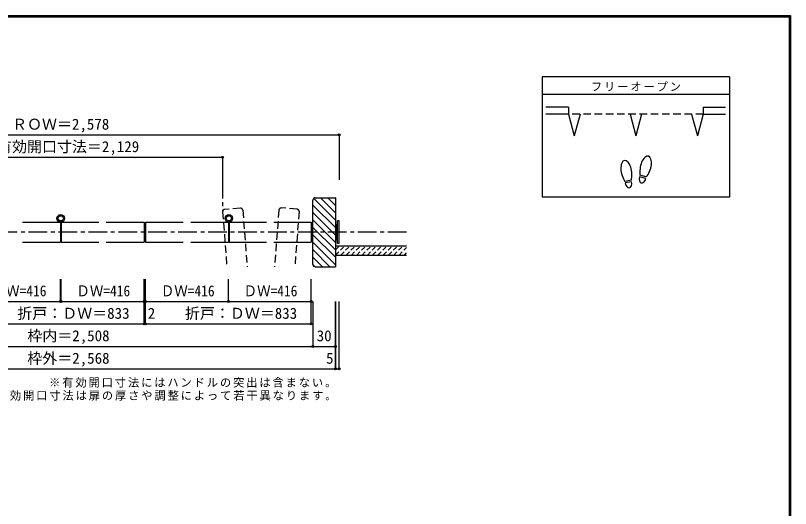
# Model space of a CAD drawing. Units: millimetres at full size, sheet at 1:5; details may follow other scales. Extents: x -973 to 977, y -718 to 696.
# Drawn here: x -59 to 977, y 38 to 696 of the extents above; entities that cross this region are included whole.
import ezdxf
from ezdxf.enums import TextEntityAlignment as Align

# ---------------------------------------------------------------- set-up
doc = ezdxf.new("R2010")
doc.units = ezdxf.units.MM
doc.header["$LTSCALE"] = 5
doc.header["$PDMODE"] = 32
doc.header["$PDSIZE"] = 2.5
for name, pattern in [('CHAIN1', [8, 5, -1, 1, -1]), ('DASHED1', [1.8, 1.2, -0.6]), ('DASHED2', [3, 2, -1])]:
    doc.linetypes.add(name, pattern=pattern)
for name, color, linetype in [('0-1_通り芯', 4, 'CHAIN1'), ('0-3_仕上げ', 2, 'Continuous'), ('0-4_枠', 3, 'Continuous'), ('0-6_扉', 6, 'Continuous'), ('0-7_金物', 7, 'Continuous'), ('0-8_戸当り', 3, 'Continuous'), ('0-A_文字', 7, 'Continuous'), ('0-B_寸法', 7, 'Continuous'), ('0-C_ハッチ', 4, 'Continuous'), ('F-1_枠', 6, 'Continuous')]:
    doc.layers.add(name, color=color, linetype=linetype)
doc.styles.add('ＭＳ ゴシック', font='')
doc.styles.get('ＭＳ ゴシック').set_extended_font_data('MS Gothic')

msp = doc.modelspace()

# ---------------------------------------------------------------- linework, layer by layer
at = {"layer": '0-1_通り芯'}
for p, q in [((217.97, 476.5), (217.97, 434.264)), ((463.653, 406.5), (-460.347, 406.5))]:
    msp.add_line(p, q, dxfattribs=at)
at = {"layer": '0-3_仕上げ'}
for p, q in [((368.653, 388.5), (463.797, 388.5)), ((368.653, 376), (463.797, 376))]:
    msp.add_line(p, q, dxfattribs=at)
at = {"layer": '0-4_枠'}
for p, q in [((338.653, 363.5), (338.653, 449.5)), ((341.653, 452.5), (368.653, 452.5)), ((368.653, 452.5), (368.653, 360.5)), ((341.653, 360.5), (368.653, 360.5))]:
    msp.add_line(p, q, dxfattribs=at)
for centre, start, end in [((341.653, 449.5), 90, 180), ((341.653, 363.5), 180, 270)]:
    msp.add_arc(centre, 3, start, end, dxfattribs=at)
at = {"layer": '0-6_扉', "color": 2, "linetype": 'DASHED2'}
for p, q in [((241.673, 438.619), (220.734, 437.028)), ((244.892, 435.855), (250.619, 360.5)), ((293.122, 436.083), (287.378, 360.5)), ((317.281, 437.255), (296.341, 438.847)), ((217.97, 433.809), (223.541, 360.5)), ((320.045, 434.037), (314.456, 360.5))]:
    msp.add_line(p, q, dxfattribs=at)
at = {"layer": '0-6_扉'}
for p, q in [((-49.264, 420), (1.153, 420)), ((1.153, 420), (1.153, 393)), ((2.153, 420), (2.153, 393)), ((2.153, 420), (52.57, 420)), ((114.986, 420), (165.403, 420)), ((114.986, 420), (114.986, 393)), ((175.403, 420), (225.82, 420)), ((225.82, 420), (225.82, 393)), ((226.82, 420), (226.82, 393)), ((226.82, 420), (276.486, 420)), ((286.486, 420), (336.153, 420)), ((336.153, 420), (336.153, 393)), ((-49.264, 393), (1.153, 393)), ((2.153, 393), (52.57, 393)), ((62.57, 393), (112.986, 393)), ((114.986, 393), (165.403, 393)), ((175.403, 393), (225.82, 393)), ((226.82, 393), (276.486, 393)), ((286.486, 393), (336.153, 393))]:
    msp.add_line(p, q, dxfattribs=at)
msp.add_lwpolyline([(62.57, 420), (112.986, 420), (112.986, 393)], dxfattribs=at)
at = {"layer": '0-6_扉', "color": 2, "linetype": 'DASHED2'}
for centre, start, end in [((220.961, 434.037), 94.34602, 184.34602), ((241.901, 435.628), 4.34602, 94.34602), ((296.114, 435.855), 85.65398, 175.65398), ((317.053, 434.264), 355.65398, 85.65398)]:
    msp.add_arc(centre, 3, start, end, dxfattribs=at)
at = {"layer": '0-7_金物'}
for p, q in [((368.653, 415.5), (369.653, 415.5)), ((369.653, 396.5), (369.653, 416.5)), ((371.653, 416.5), (369.653, 416.5)), ((373.653, 421.5), (371.653, 421.5)), ((371.653, 391.5), (371.653, 421.5)), ((373.653, 391.5), (373.653, 421.5)), ((369.653, 397.5), (368.653, 397.5)), ((371.653, 396.5), (369.653, 396.5)), ((373.653, 391.5), (371.653, 391.5))]:
    msp.add_line(p, q, dxfattribs=at)
for centre, radius in [((1.653, 425), 5), ((1.653, 425), 3.5), ((226.32, 425), 5), ((226.32, 425), 3.5)]:
    msp.add_circle(centre, radius, dxfattribs=at)
at = {"layer": '0-8_戸当り', "color": 2}
for p, q in [((679.986, 573.251), (649.986, 573.251)), ((679.986, 573.251), (679.986, 564.251)), ((859.986, 573.251), (859.986, 564.251)), ((859.986, 573.251), (889.986, 573.251)), ((679.986, 564.251), (649.986, 564.251)), ((679.986, 564.251), (687.751, 535.273)), ((695.515, 564.251), (687.751, 535.273)), ((762.222, 564.251), (769.986, 535.273)), ((777.751, 564.251), (769.986, 535.273)), ((844.457, 564.251), (852.222, 535.273)), ((859.986, 564.251), (852.222, 535.273)), ((859.986, 564.251), (889.986, 564.251))]:
    msp.add_line(p, q, dxfattribs=at)
at = {"layer": '0-8_戸当り', "color": 7, "linetype": 'DASHED2'}
msp.add_line((859.986, 564.251), (679.986, 564.251), dxfattribs=at)
at = {"layer": '0-8_戸当り'}
for p, q in [((783.479, 478.206), (774.998, 480.478)), ((784.022, 480.235), (775.542, 482.507)), ((764.011, 475.878), (755.365, 474.353)), ((764.376, 473.81), (755.73, 472.285))]:
    msp.add_line(p, q, dxfattribs=at)
for centre, major_axis, ratio, start_param, end_param in [((783.267, 494.378), (3.644, 13.601), 0.5, 4.34059143, 8.22577918), ((757.35, 488.377), (-2.445, 13.867), 0.5, 4.34059143, 8.22577918), ((783.163, 493.989), (4.416, 16.48), 0.4, 1.85063327, 2.44287679), ((783.163, 493.989), (4.416, 16.48), 0.4, 3.84030852, 4.43255203), ((757.42, 487.981), (-2.963, 16.802), 0.4, 1.85063327, 2.44287679), ((757.42, 487.981), (-2.963, 16.802), 0.4, 3.84030852, 4.43255203), ((779.238, 479.342), (1.894, 7.067), 0.6, 1.57079633, 4.71238898), ((760.053, 473.047), (-1.27, 7.205), 0.6, 1.57079633, 4.71238898)]:
    msp.add_ellipse(centre, major_axis=major_axis, ratio=ratio, start_param=start_param, end_param=end_param, dxfattribs=at)
at = {"layer": '0-A_文字', "color": 3}
for p, q in [((644.986, 614.167), (644.986, 453.167)), ((894.986, 614.167), (644.986, 614.167)), ((894.986, 614.167), (894.986, 453.167)), ((894.986, 590.167), (644.986, 590.167)), ((894.986, 453.167), (644.986, 453.167))]:
    msp.add_line(p, q, dxfattribs=at)
at = {"layer": '0-B_寸法', "color": 4}
for p, q in [((-370.347, 536.5), (373.653, 536.5)), ((373.653, 536.5), (373.653, 476.5)), ((-214.664, 506.5), (217.97, 506.5)), ((217.97, 506.5), (217.97, 476.5)), ((1.153, 314), (1.153, 344)), ((2.153, 314), (2.153, 344)), ((112.986, 314), (112.986, 344)), ((114.986, 314), (114.986, 344)), ((225.82, 314), (225.82, 344)), ((336.153, 314), (336.153, 344)), ((-109.68, 314), (1.153, 314)), ((2.153, 314), (112.986, 314)), ((112.986, 284), (112.986, 314)), ((114.986, 284), (114.986, 314)), ((114.986, 314), (336.153, 314)), ((336.153, 284), (336.153, 314)), ((338.653, 314), (338.653, 254)), ((368.653, 314), (368.653, 224)), ((368.653, 224), (368.653, 314)), ((373.653, 224), (373.653, 314)), ((-332.847, 284), (336.153, 284)), ((-365.347, 254), (368.653, 254)), ((-370.347, 224), (368.653, 224)), ((368.653, 224), (373.653, 224))]:
    msp.add_line(p, q, dxfattribs=at)
at = {"layer": '0-B_寸法'}
for p in [(373.653, 536.5), (217.97, 506.5), (1.153, 314), (2.153, 314), (112.986, 314), (114.986, 314), (225.82, 314), (336.153, 314), (112.986, 284), (114.986, 284), (336.153, 284), (338.653, 254), (368.653, 254), (368.653, 224), (368.653, 224), (373.653, 224)]:
    msp.add_point(p, dxfattribs=at)
at = {"layer": '0-C_ハッチ'}
for p, q in [((368.653, 422.524), (340.165, 451.012)), ((368.653, 432.423), (348.576, 452.5)), ((368.653, 442.323), (358.476, 452.5)), ((368.653, 452.222), (368.375, 452.5)), ((368.653, 412.624), (338.653, 442.624)), ((368.653, 402.725), (338.653, 432.725)), ((368.653, 392.825), (338.653, 422.825)), ((368.653, 382.926), (338.653, 412.926)), ((368.653, 373.026), (338.653, 403.026)), ((368.653, 363.127), (338.653, 393.127)), ((361.38, 360.5), (338.653, 383.227)), ((351.481, 360.5), (338.653, 373.328)), ((341.581, 360.5), (338.653, 363.428))]:
    msp.add_line(p, q, dxfattribs=at)
at = {"layer": '0-C_ハッチ', "linetype": 'DASHED1'}
for p, q in [((338.42, 388.207), (338.127, 388.5)), ((368.653, 382.821), (374.331, 388.5)), ((368.902, 376), (381.402, 388.5)), ((375.974, 376), (388.474, 388.5)), ((383.045, 376), (395.545, 388.5)), ((390.116, 376), (402.616, 388.5)), ((397.187, 376), (409.687, 388.5)), ((404.258, 376), (416.758, 388.5)), ((411.329, 376), (423.829, 388.5)), ((418.4, 376), (430.9, 388.5)), ((425.471, 376), (437.971, 388.5)), ((432.542, 376), (445.042, 388.5)), ((439.613, 376), (452.113, 388.5)), ((446.684, 376), (459.184, 388.5)), ((453.755, 376), (463.653, 385.898)), ((460.826, 376), (463.653, 378.826))]:
    msp.add_line(p, q, dxfattribs=at)
at = {"layer": 'F-1_枠'}
for p, q in [((-973.347, 695.833), (976.653, 695.833)), ((-973.347, 695), (976.653, 695)), ((-973.347, 694.167), (976.653, 694.167)), ((974.986, 695.833), (974.986, -700.833)), ((975.82, 695.833), (975.82, -700.833)), ((976.653, 695.833), (976.653, -700.833))]:
    msp.add_line(p, q, dxfattribs=at)

# ---------------------------------------------------------------- texts
at = {"layer": '0-A_文字', "char_height": 11, "attachment_point": 7, "style": 'ＭＳ ゴシック'}
for s, insert in [('\\T1.17;フリーオープン', (709.986, 594.667)), ('\\T1.17;※有効開口寸法にはハンドルの突出は含まない。', (-13.847, 199)), ('\\T1.17;※有効開口寸法は扉の厚さや調整によって若干異なります。', (-101.347, 181.5))]:
    msp.add_mtext(s, dxfattribs=dict(at, insert=insert))
at = {"layer": '0-B_寸法', "style": 'ＭＳ ゴシック'}
for s, p in [('ＲＯＷ＝2,578', (-63.347, 539)), ('有効開口寸法＝2,129', (-83.347, 509)), ('折戸：ＤＷ＝833', (-56.264, 286.5)), ('2', (117.986, 286.5)), ('折戸：ＤＷ＝833', (167.653, 286.5)), ('枠内＝2,508', (-42.93, 256.5)), ('30', (343.653, 256.5)), ('枠外＝2,568', (-42.93, 226.5)), ('5', (356.153, 226.5))]:
    msp.add_text(s, height=14.66, dxfattribs=at).set_placement(p, align=Align.BOTTOM_LEFT)
at = {"layer": '0-B_寸法', "style": 'ＭＳ ゴシック', "width": 0.9}
for p in [(-89.264, 316.5), (22.57, 316.5), (135.403, 316.5), (245.986, 316.5)]:
    msp.add_text('ＤＷ=416', height=14.66, dxfattribs=at).set_placement(p, align=Align.BOTTOM_LEFT)

doc.saveas('drawing.dxf')
